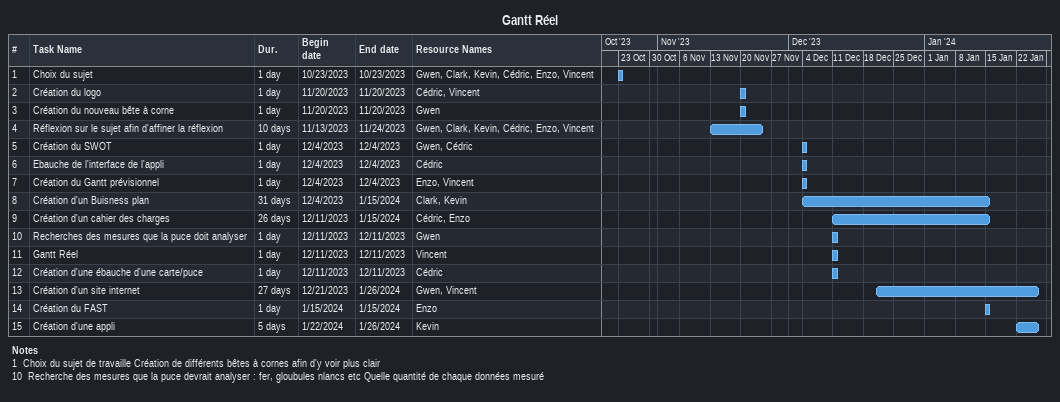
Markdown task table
Gantt Réel

| ID | Task | Duration | Start | Finish | Resources |
|---|---|---|---|---|---|
| 1 | Choix du sujet | 1d | 2023-10-23 | 2023-10-23 | Gwen, Clark, Kevin, Cédric, Enzo, Vincent |
| 2 | Création du logo | 1d | 2023-11-20 | 2023-11-20 | Cédric, Vincent |
| 3 | Création du nouveau bête à corne | 1d | 2023-11-20 | 2023-11-20 | Gwen |
| 4 | Réflexion sur le sujet afin d'affiner la réflexion | 10d | 2023-11-13 | 2023-11-24 | Gwen, Clark, Kevin, Cédric, Enzo, Vincent |
| 5 | Création du SWOT | 1d | 2023-12-04 | 2023-12-04 | Gwen, Cédric |
| 6 | Ebauche de l'interface de l'appli | 1d | 2023-12-04 | 2023-12-04 | Cédric |
| 7 | Création du Gantt prévisionnel | 1d | 2023-12-04 | 2023-12-04 | Enzo, Vincent |
| 8 | Création d'un Buisness plan | 31d | 2023-12-04 | 2024-01-15 | Clark, Kevin |
| 9 | Création d'un cahier des charges | 26d | 2023-12-11 | 2024-01-15 | Cédric, Enzo |
| 10 | Recherches des mesures que la puce doit analyser | 1d | 2023-12-11 | 2023-12-11 | Gwen |
| 11 | Gantt Réel | 1d | 2023-12-11 | 2023-12-11 | Vincent |
| 12 | Création d'une ébauche d'une carte/puce | 1d | 2023-12-11 | 2023-12-11 | Cédric |
| 13 | Création d'un site internet | 27d | 2023-12-21 | 2024-01-26 | Gwen, Vincent |
| 14 | Création du FAST | 1d | 2024-01-15 | 2024-01-15 | Enzo |
| 15 | Création d'une appli | 5d | 2024-01-22 | 2024-01-26 | Kevin |

Notes
- 1: Choix du sujet de travaille Création de différents bêtes à cornes afin d'y voir plus clair
- 10: Recherche des mesures que la puce devrait analyser : fer, gloubules nlancs etc Quelle quantité de chaque données mesuré
